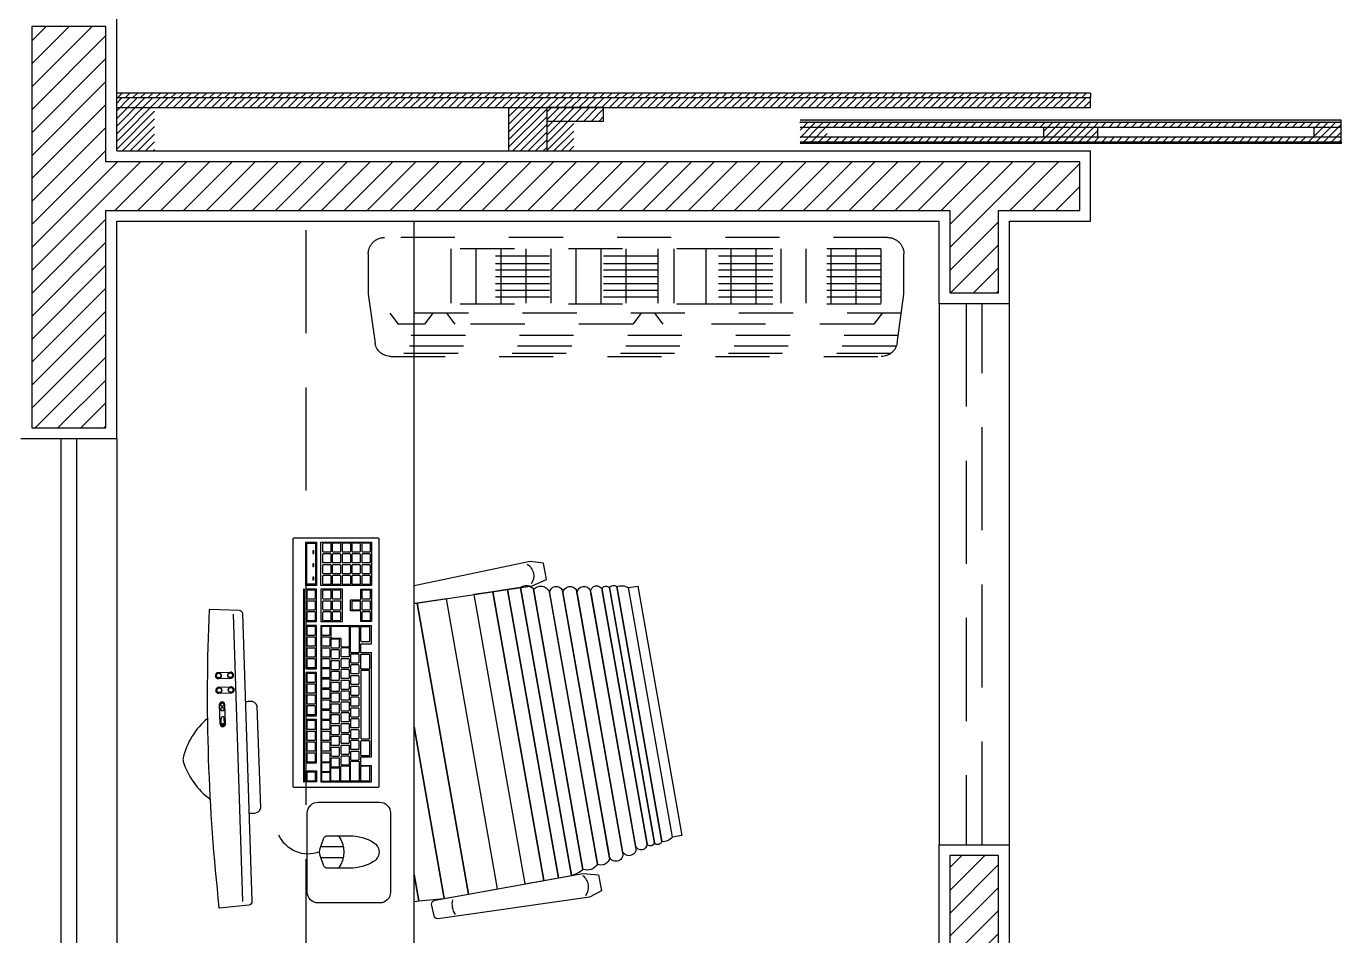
# Model space of a CAD drawing. Header units: millimetres. Extents: x 1999 to 2304, y 1614 to 1800.
# Drawn here: x 2210.985 to 2213.424, y 1635.591 to 1637.271 of the extents above; entities that cross this region are included whole.
import ezdxf

# ---------------------------------------------------------------- set-up
doc = ezdxf.new("R2010")
doc.units = ezdxf.units.MM
doc.header["$LTSCALE"] = 0.03
doc.linetypes.add('HIDDEN', pattern=[9.525, 6.35, -3.175])
for name, color, linetype in [('Ar condicionado', 3, 'Continuous'), ('Esquadrias', 3, 'Continuous'), ('Layout', 6, 'Continuous'), ('PL1', 1, 'Continuous'), ('PL250', 250, 'Continuous'), ('PL251', 251, 'Continuous'), ('PL4', 4, 'Continuous'), ('PL5', 5, 'Continuous'), ('PL6', 6, 'Continuous'), ('Projeção', 250, 'HIDDEN')]:
    doc.layers.add(name, color=color, linetype=linetype)
pattern_1 = [(45, (174.669163, -0.952507), (-0.02121320344, 0.02121320344), [])]
pattern_2 = [(45, (-319.102786, -130.347078), (-0.007071067812, 0.007071067812), [])]
pattern_3 = [(45, (-345.372686, -130.347078), (-0.007071067812, 0.007071067812), [])]

# ---------------------------------------------------------------- blocks, each defined once
blk = doc.blocks.new('ar projeção.01')
at = {"layer": 'Projeção', "ltscale": 0.5}
for p, q in [((-0.4525, -0.0212), (-0.4525, -0.123)), ((-0.4525, -0.0212), (-0.175, -0.0212)), ((-0.4062, -0.0212), (-0.4062, -0.123)), ((-0.36, -0.0212), (-0.36, -0.123)), ((-0.3137, -0.0212), (-0.3137, -0.123)), ((-0.2675, -0.0212), (-0.2675, -0.123)), ((-0.2212, -0.0212), (-0.2212, -0.123)), ((-0.175, -0.0212), (0.3425, -0.0212)), ((-0.175, -0.0212), (-0.175, -0.123)), ((-0.1287, -0.0212), (-0.1287, -0.123)), ((-0.07, -0.0212), (-0.07, -0.123)), ((-0.04, -0.0212), (-0.04, -0.123)), ((0.0188, -0.0212), (0.0188, -0.123)), ((0.065, -0.0212), (0.065, -0.123)), ((0.1113, -0.0212), (0.1113, -0.123)), ((0.1575, -0.0212), (0.1575, -0.123)), ((0.2038, -0.0212), (0.2038, -0.123)), ((0.25, -0.0212), (0.25, -0.123)), ((0.2963, -0.0212), (0.2963, -0.123)), ((0.3425, -0.0212), (0.3425, -0.123)), ((-0.4525, -0.0344), (-0.07, -0.0344)), ((-0.4525, -0.0484), (-0.07, -0.0484)), ((-0.04, -0.0344), (0.3425, -0.0344)), ((-0.04, -0.0484), (0.3425, -0.0484)), ((-0.4525, -0.0605), (-0.07, -0.0605)), ((-0.4525, -0.073), (-0.07, -0.073)), ((-0.04, -0.0605), (0.3425, -0.0605)), ((-0.04, -0.073), (0.3425, -0.073)), ((-0.4525, -0.0855), (-0.07, -0.0855)), ((-0.04, -0.0855), (0.3425, -0.0855)), ((-0.4525, -0.098), (-0.07, -0.098)), ((-0.4525, -0.1105), (-0.07, -0.1105)), ((-0.04, -0.098), (0.3425, -0.098)), ((-0.04, -0.1105), (0.3425, -0.1105)), ((-0.4902, -0.14), (0.4902, -0.14)), ((-0.455, -0.14), (-0.4395, -0.1602)), ((-0.4525, -0.123), (-0.175, -0.123)), ((-0.175, -0.123), (0.3425, -0.123)), ((-0.0341, -0.14), (-0.0495, -0.1602)), ((-0.0096, -0.14), (0.0059, -0.1602)), ((0.3504, -0.14), (0.335, -0.1602)), ((0.3756, -0.14), (0.391, -0.1602)), ((0.455, -0.14), (0.4395, -0.1602)), ((-0.4395, -0.1602), (-0.0495, -0.1602)), ((0.0059, -0.1602), (0.335, -0.1602)), ((0.391, -0.1602), (0.4395, -0.1602)), ((-0.4845, -0.1812), (0.4845, -0.1812)), ((-0.481, -0.2009), (0.481, -0.2009)), ((-0.4709, -0.2141), (0.4709, -0.2141))]:
    blk.add_line(p, q, dxfattribs=at)
blk.add_lwpolyline([(-0.4531, -0.22, -0.36397), (-0.4826, -0.1952), (-0.495, -0.105), (-0.495, -0.03, -0.414214), (-0.465, 0), (0.465, 0, -0.414214), (0.495, -0.03), (0.495, -0.105), (0.4826, -0.1952, -0.36397), (0.4531, -0.22)], format="xyb", close=True, dxfattribs=at)
blk = doc.blocks.new('TV DE PLASMA 29PL')
at = {"layer": 'PL250'}
for p, q in [((0.1413, 0.2032), (-0.1307, 0.2032)), ((0.3901, 0.1474), (-0.3795, 0.1474)), ((-0.2245, 0.1025), (-0.2245, 0.1335)), ((-0.2085, 0.1025), (-0.2085, 0.1335)), ((-0.1852, 0.1025), (-0.1852, 0.1335)), ((-0.1692, 0.1025), (-0.1692, 0.1335)), ((-0.0866, 0.1163), (-0.1388, 0.1163)), ((-0.0866, 0.1135), (-0.1016, 0.1135)), ((-0.0866, 0.1135), (-0.0866, 0.1051)), ((-0.0866, 0.1023), (-0.1388, 0.1023)), ((-0.0866, 0.1051), (-0.1016, 0.1051))]:
    blk.add_line(p, q, dxfattribs=at)
for centre, radius in [((-0.2165, 0.1335), 0.00673), ((-0.2165, 0.1025), 0.00673), ((-0.2165, 0.1335), 0.00623), ((-0.2165, 0.1025), 0.00623), ((-0.1772, 0.1335), 0.00673), ((-0.1772, 0.1025), 0.00673), ((-0.1772, 0.1335), 0.00623), ((-0.1772, 0.1025), 0.00623), ((-0.1388, 0.1093), 0.00498), ((-0.1388, 0.1093), 0.00448), ((-0.1265, 0.1093), 0.00498), ((-0.1265, 0.1093), 0.00448), ((-0.0866, 0.1093), 0.00162)]:
    blk.add_circle(centre, radius, dxfattribs=at)
for centre, radius, start, end in [((-0.1248, 0.1841), 0.02, 107.0959, 181.9473), ((0.0523, 0.1901), 0.1971, 181.9473, 185.1513), ((0.1354, 0.1841), 0.02, 358.0527, 72.9041), ((-0.0417, 0.1901), 0.1971, 354.8487, 358.0527), ((-0.2165, 0.1345), 0.00807, 352.6021, 187.3979), ((-0.1772, 0.1345), 0.00807, 352.6021, 187.3979), ((-0.1391, 0.1093), 0.00701, 87.5804, 272.4196), ((-0.1018, 0.1093), 0.00424, 87.5804, 272.4196), ((-0.0863, 0.1093), 0.00701, 267.5804, 92.4196), ((-0.0864, 0.1093), 0.00424, 267.5804, 92.4196), ((-0.2165, 0.1014), 0.00807, 172.6021, 7.3979), ((-0.1772, 0.1014), 0.00807, 172.6021, 7.3979), ((0.0523, 0.1901), 0.1971, 218.1188, 254.6284), ((-0.0417, 0.1901), 0.1971, 285.3716, 321.8812), ((0.0053, 0.0193), 0.02, 254.6284, 285.3716)]:
    blk.add_arc(centre, radius, start, end, dxfattribs=at)
at = {"layer": 'PL5'}
blk.add_lwpolyline([(0.4, 0.163, 0.395059), (0.3901, 0.1724), (-0.3795, 0.1724, 0.395059), (-0.3894, 0.163), (-0.3946, 0.0843, 0.255546), (-0.3938, 0.0825, 0.038223), (0.4044, 0.0825, 0.255546), (0.4052, 0.0843)], format="xyb", close=True, dxfattribs=at)
blk = doc.blocks.new('Teclado')
at = {"layer": 'PL250'}
blk.add_lwpolyline([(-0.23, 0.158), (-0.23, 0.002, 0.414214), (-0.228, 0), (0.228, 0, 0.414214), (0.23, 0.002), (0.23, 0.158, 0.414214), (0.228, 0.16), (-0.228, 0.16, 0.414214)], format="xyb", close=True, dxfattribs=at)
at = {"layer": 'PL251'}
for p, q in [((-0.22, 0.108), (-0.22, 0.0141)), ((0.069, 0.108), (-0.22, 0.108)), ((0.069, 0.108), (0.069, 0.0141)), ((0.098, 0.0494), (0.098, 0.0363)), ((0.116, 0.0532), (0.116, 0.034)), ((-0.19, 0.0341), (-0.19, 0.0141)), ((-0.19, 0.0341), (-0.174, 0.0341)), ((-0.174, 0.0341), (-0.174, 0.0141)), ((0.019, 0.0341), (0.019, 0.0141)), ((0.019, 0.0341), (0.035, 0.0341)), ((0.035, 0.0341), (0.035, 0.0141)), ((-0.22, 0.0141), (-0.19, 0.0141)), ((-0.174, 0.0141), (0.019, 0.0141)), ((0.035, 0.0141), (0.069, 0.0141))]:
    blk.add_line(p, q, dxfattribs=at)
for points in [[(-0.22, 0.138), (0.136, 0.138), (0.136, 0.14), (-0.22, 0.14)], [(-0.22, 0.136), (-0.2, 0.136), (-0.2, 0.116), (-0.22, 0.116)], [(-0.105, 0.136), (-0.185, 0.136), (-0.185, 0.116), (-0.105, 0.116)], [(-0.018, 0.136), (-0.098, 0.136), (-0.098, 0.116), (-0.018, 0.116)], [(0.069, 0.136), (-0.011, 0.136), (-0.011, 0.116), (0.069, 0.116)], [(0.136, 0.136), (0.076, 0.136), (0.076, 0.116), (0.136, 0.116)], [(0.143, 0.136), (0.223, 0.136), (0.223, 0.116), (0.143, 0.116)], [(0.145, 0.134), (0.221, 0.134), (0.221, 0.118), (0.145, 0.118)], [(0.1529, 0.1227), (0.1529, 0.1207), (0.1579, 0.1207), (0.1579, 0.1227)], [(0.1779, 0.1227), (0.1779, 0.1207), (0.1829, 0.1207), (0.1829, 0.1227)], [(0.2018, 0.1227), (0.2018, 0.1207), (0.2068, 0.1207), (0.2068, 0.1227)], [(0.136, 0.108), (0.076, 0.108), (0.076, 0.068), (0.136, 0.068)], [(0.223, 0.0141), (0.143, 0.0141), (0.143, 0.108), (0.223, 0.108)]]:
    blk.add_lwpolyline(points, close=True, dxfattribs=at)
for points in [[(-0.202, 0.1325, 0.414214), (-0.2035, 0.134), (-0.2165, 0.134, 0.414214), (-0.218, 0.1325), (-0.218, 0.1195, 0.414214), (-0.2165, 0.118), (-0.2035, 0.118, 0.414214), (-0.202, 0.1195)], [(-0.167, 0.1325, 0.414214), (-0.1685, 0.134), (-0.1815, 0.134, 0.414214), (-0.183, 0.1325), (-0.183, 0.1195, 0.414214), (-0.1815, 0.118), (-0.1685, 0.118, 0.414214), (-0.167, 0.1195)], [(-0.147, 0.1325, 0.414214), (-0.1485, 0.134), (-0.1615, 0.134, 0.414214), (-0.163, 0.1325), (-0.163, 0.1195, 0.414214), (-0.1615, 0.118), (-0.1485, 0.118, 0.414214), (-0.147, 0.1195)], [(-0.127, 0.1325, 0.414214), (-0.1285, 0.134), (-0.1415, 0.134, 0.414214), (-0.143, 0.1325), (-0.143, 0.1195, 0.414214), (-0.1415, 0.118), (-0.1285, 0.118, 0.414214), (-0.127, 0.1195)], [(-0.107, 0.1325, 0.414214), (-0.1085, 0.134), (-0.1215, 0.134, 0.414214), (-0.123, 0.1325), (-0.123, 0.1195, 0.414214), (-0.1215, 0.118), (-0.1085, 0.118, 0.414214), (-0.107, 0.1195)], [(-0.0799, 0.1325, 0.414214), (-0.0814, 0.134), (-0.0944, 0.134, 0.414214), (-0.0959, 0.1325), (-0.0959, 0.1195, 0.414214), (-0.0944, 0.118), (-0.0814, 0.118, 0.414214), (-0.0799, 0.1195)], [(-0.0599, 0.1325, 0.414214), (-0.0614, 0.134), (-0.0744, 0.134, 0.414214), (-0.0759, 0.1325), (-0.0759, 0.1195, 0.414214), (-0.0744, 0.118), (-0.0614, 0.118, 0.414214), (-0.0599, 0.1195)], [(-0.0399, 0.1325, 0.414214), (-0.0414, 0.134), (-0.0544, 0.134, 0.414214), (-0.0559, 0.1325), (-0.0559, 0.1195, 0.414214), (-0.0544, 0.118), (-0.0414, 0.118, 0.414214), (-0.0399, 0.1195)], [(-0.0199, 0.1325, 0.414214), (-0.0214, 0.134), (-0.0344, 0.134, 0.414214), (-0.0359, 0.1325), (-0.0359, 0.1195, 0.414214), (-0.0344, 0.118), (-0.0214, 0.118, 0.414214), (-0.0199, 0.1195)], [(0.007, 0.1325, 0.414214), (0.0055, 0.134), (-0.0075, 0.134, 0.414214), (-0.009, 0.1325), (-0.009, 0.1195, 0.414214), (-0.0075, 0.118), (0.0055, 0.118, 0.414214), (0.007, 0.1195)], [(0.027, 0.1325, 0.414214), (0.0255, 0.134), (0.0125, 0.134, 0.414214), (0.011, 0.1325), (0.011, 0.1195, 0.414214), (0.0125, 0.118), (0.0255, 0.118, 0.414214), (0.027, 0.1195)], [(0.047, 0.1325, 0.414214), (0.0455, 0.134), (0.0325, 0.134, 0.414214), (0.031, 0.1325), (0.031, 0.1195, 0.414214), (0.0325, 0.118), (0.0455, 0.118, 0.414214), (0.047, 0.1195)], [(0.067, 0.1325, 0.414214), (0.0655, 0.134), (0.0525, 0.134, 0.414214), (0.051, 0.1325), (0.051, 0.1195, 0.414214), (0.0525, 0.118), (0.0655, 0.118, 0.414214), (0.067, 0.1195)], [(0.094, 0.1325, 0.414214), (0.0925, 0.134), (0.0795, 0.134, 0.414214), (0.078, 0.1325), (0.078, 0.1195, 0.414214), (0.0795, 0.118), (0.0925, 0.118, 0.414214), (0.094, 0.1195)], [(0.114, 0.1325, 0.414214), (0.1125, 0.134), (0.0995, 0.134, 0.414214), (0.098, 0.1325), (0.098, 0.1195, 0.414214), (0.0995, 0.118), (0.1125, 0.118, 0.414214), (0.114, 0.1195)], [(0.134, 0.1325, 0.414214), (0.1325, 0.134), (0.1195, 0.134, 0.414214), (0.118, 0.1325), (0.118, 0.1195, 0.414214), (0.1195, 0.118), (0.1325, 0.118, 0.414214), (0.134, 0.1195)], [(-0.2029, 0.1055, 0.414214), (-0.2044, 0.107), (-0.2174, 0.107, 0.414214), (-0.2189, 0.1055), (-0.2189, 0.0925, 0.414214), (-0.2174, 0.091), (-0.2044, 0.091, 0.414214), (-0.2029, 0.0925)], [(-0.1848, 0.1055, 0.414214), (-0.1863, 0.107), (-0.1993, 0.107, 0.414214), (-0.2008, 0.1055), (-0.2008, 0.0925, 0.414214), (-0.1993, 0.091), (-0.1863, 0.091, 0.414214), (-0.1848, 0.0925)], [(-0.167, 0.1055, 0.414214), (-0.1685, 0.107), (-0.1815, 0.107, 0.414214), (-0.183, 0.1055), (-0.183, 0.0925, 0.414214), (-0.1815, 0.091), (-0.1685, 0.091, 0.414214), (-0.167, 0.0925)], [(-0.147, 0.1055, 0.414214), (-0.1485, 0.107), (-0.1615, 0.107, 0.414214), (-0.163, 0.1055), (-0.163, 0.0925, 0.414214), (-0.1615, 0.091), (-0.1485, 0.091, 0.414214), (-0.147, 0.0925)], [(-0.127, 0.1055, 0.414214), (-0.1285, 0.107), (-0.1415, 0.107, 0.414214), (-0.143, 0.1055), (-0.143, 0.0925, 0.414214), (-0.1415, 0.091), (-0.1285, 0.091, 0.414214), (-0.127, 0.0925)], [(-0.107, 0.1055, 0.414214), (-0.1085, 0.107), (-0.1215, 0.107, 0.414214), (-0.123, 0.1055), (-0.123, 0.0925, 0.414214), (-0.1215, 0.091), (-0.1085, 0.091, 0.414214), (-0.107, 0.0925)], [(-0.0881, 0.1055, 0.414214), (-0.0896, 0.107), (-0.1026, 0.107, 0.414214), (-0.1041, 0.1055), (-0.1041, 0.0925, 0.414214), (-0.1026, 0.091), (-0.0896, 0.091, 0.414214), (-0.0881, 0.0925)], [(-0.0692, 0.1055, 0.414214), (-0.0707, 0.107), (-0.0837, 0.107, 0.414214), (-0.0852, 0.1055), (-0.0852, 0.0925, 0.414214), (-0.0837, 0.091), (-0.0707, 0.091, 0.414214), (-0.0692, 0.0925)], [(-0.0496, 0.1055, 0.414214), (-0.0511, 0.107), (-0.0641, 0.107, 0.414214), (-0.0656, 0.1055), (-0.0656, 0.0925, 0.414214), (-0.0641, 0.091), (-0.0511, 0.091, 0.414214), (-0.0496, 0.0925)], [(-0.0303, 0.1055, 0.414214), (-0.0318, 0.107), (-0.0448, 0.107, 0.414214), (-0.0463, 0.1055), (-0.0463, 0.0925, 0.414214), (-0.0448, 0.091), (-0.0318, 0.091, 0.414214), (-0.0303, 0.0925)], [(-0.0114, 0.1055, 0.414214), (-0.0129, 0.107), (-0.0259, 0.107, 0.414214), (-0.0274, 0.1055), (-0.0274, 0.0925, 0.414214), (-0.0259, 0.091), (-0.0129, 0.091, 0.414214), (-0.0114, 0.0925)], [(0.007, 0.1055, 0.414214), (0.0055, 0.107), (-0.0075, 0.107, 0.414214), (-0.009, 0.1055), (-0.009, 0.0925, 0.414214), (-0.0075, 0.091), (0.0055, 0.091, 0.414214), (0.007, 0.0925)], [(0.027, 0.1055, 0.414214), (0.0255, 0.107), (0.0125, 0.107, 0.414214), (0.011, 0.1055), (0.011, 0.0925, 0.414214), (0.0125, 0.091), (0.0255, 0.091, 0.414214), (0.027, 0.0925)], [(0.047, 0.1055, 0.414214), (0.0455, 0.107), (0.0325, 0.107, 0.414214), (0.031, 0.1055), (0.031, 0.0925, 0.414214), (0.0325, 0.091), (0.0455, 0.091, 0.414214), (0.047, 0.0925)], [(0.067, 0.1055, 0.414214), (0.0655, 0.107), (0.0525, 0.107, 0.414214), (0.051, 0.1055), (0.051, 0.0925, 0.414214), (0.0525, 0.091), (0.0655, 0.091, 0.414214), (0.067, 0.0925)], [(0.094, 0.1032, 0.414214), (0.0925, 0.1047), (0.0795, 0.1047, 0.414214), (0.078, 0.1032), (0.078, 0.0902, 0.414214), (0.0795, 0.0887), (0.0925, 0.0887, 0.414214), (0.094, 0.0902)], [(0.114, 0.1032, 0.414214), (0.1125, 0.1047), (0.0995, 0.1047, 0.414214), (0.098, 0.1032), (0.098, 0.0902, 0.414214), (0.0995, 0.0887), (0.1125, 0.0887, 0.414214), (0.114, 0.0902)], [(0.134, 0.1032, 0.414214), (0.1325, 0.1047), (0.1195, 0.1047, 0.414214), (0.118, 0.1032), (0.118, 0.0902, 0.414214), (0.1195, 0.0887), (0.1325, 0.0887, 0.414214), (0.134, 0.0902)], [(0.161, 0.1033, 0.414214), (0.1595, 0.1048), (0.1465, 0.1048, 0.414214), (0.145, 0.1033), (0.145, 0.0903, 0.414214), (0.1465, 0.0888), (0.1595, 0.0888, 0.414214), (0.161, 0.0903)], [(0.181, 0.1033, 0.414214), (0.1795, 0.1048), (0.1665, 0.1048, 0.414214), (0.165, 0.1033), (0.165, 0.0903, 0.414214), (0.1665, 0.0888), (0.1795, 0.0888, 0.414214), (0.181, 0.0903)], [(0.201, 0.1033, 0.414214), (0.1995, 0.1048), (0.1865, 0.1048, 0.414214), (0.185, 0.1033), (0.185, 0.0903, 0.414214), (0.1865, 0.0888), (0.1995, 0.0888, 0.414214), (0.201, 0.0903)], [(0.221, 0.1033, 0.414214), (0.2195, 0.1048), (0.2065, 0.1048, 0.414214), (0.205, 0.1033), (0.205, 0.0903, 0.414214), (0.2065, 0.0888), (0.2195, 0.0888, 0.414214), (0.221, 0.0903)], [(-0.2175, 0.0894), (-0.1955, 0.0894, -0.414214), (-0.194, 0.0879), (-0.194, 0.0748, -0.414214), (-0.1955, 0.0733), (-0.2175, 0.0733, -0.414214), (-0.219, 0.0748), (-0.219, 0.0879, -0.414214)], [(-0.1764, 0.0878, 0.414214), (-0.1779, 0.0893), (-0.1909, 0.0893, 0.414214), (-0.1924, 0.0878), (-0.1924, 0.0748, 0.414214), (-0.1909, 0.0733), (-0.1779, 0.0733, 0.414214), (-0.1764, 0.0748)], [(-0.1564, 0.0878, 0.414214), (-0.1579, 0.0893), (-0.1709, 0.0893, 0.414214), (-0.1724, 0.0878), (-0.1724, 0.0748, 0.414214), (-0.1709, 0.0733), (-0.1579, 0.0733, 0.414214), (-0.1564, 0.0748)], [(-0.1364, 0.0878, 0.414214), (-0.1379, 0.0893), (-0.1509, 0.0893, 0.414214), (-0.1524, 0.0878), (-0.1524, 0.0748, 0.414214), (-0.1509, 0.0733), (-0.1379, 0.0733, 0.414214), (-0.1364, 0.0748)], [(-0.1164, 0.0878, 0.414214), (-0.1179, 0.0893), (-0.1309, 0.0893, 0.414214), (-0.1324, 0.0878), (-0.1324, 0.0748, 0.414214), (-0.1309, 0.0733), (-0.1179, 0.0733, 0.414214), (-0.1164, 0.0748)], [(-0.0964, 0.0878, 0.414214), (-0.0979, 0.0893), (-0.1109, 0.0893, 0.414214), (-0.1124, 0.0878), (-0.1124, 0.0748, 0.414214), (-0.1109, 0.0733), (-0.0979, 0.0733, 0.414214), (-0.0964, 0.0748)], [(-0.0764, 0.0878, 0.414214), (-0.0779, 0.0893), (-0.0909, 0.0893, 0.414214), (-0.0924, 0.0878), (-0.0924, 0.0748, 0.414214), (-0.0909, 0.0733), (-0.0779, 0.0733, 0.414214), (-0.0764, 0.0748)], [(-0.0564, 0.0878, 0.414214), (-0.0579, 0.0893), (-0.0709, 0.0893, 0.414214), (-0.0724, 0.0878), (-0.0724, 0.0748, 0.414214), (-0.0709, 0.0733), (-0.0579, 0.0733, 0.414214), (-0.0564, 0.0748)], [(-0.0364, 0.0878, 0.414214), (-0.0379, 0.0893), (-0.0509, 0.0893, 0.414214), (-0.0524, 0.0878), (-0.0524, 0.0748, 0.414214), (-0.0509, 0.0733), (-0.0379, 0.0733, 0.414214), (-0.0364, 0.0748)], [(-0.0164, 0.0878, 0.414214), (-0.0179, 0.0893), (-0.0309, 0.0893, 0.414214), (-0.0324, 0.0878), (-0.0324, 0.0748, 0.414214), (-0.0309, 0.0733), (-0.0179, 0.0733, 0.414214), (-0.0164, 0.0748)], [(0.0036, 0.0878, 0.414214), (0.0021, 0.0893), (-0.0109, 0.0893, 0.414214), (-0.0124, 0.0878), (-0.0124, 0.0748, 0.414214), (-0.0109, 0.0733), (0.0021, 0.0733, 0.414214), (0.0036, 0.0748)], [(0.0236, 0.0878, 0.414214), (0.0221, 0.0893), (0.0091, 0.0893, 0.414214), (0.0076, 0.0878), (0.0076, 0.0748, 0.414214), (0.0091, 0.0733), (0.0221, 0.0733, 0.414214), (0.0236, 0.0748)], [(0.0436, 0.0878, 0.414214), (0.0421, 0.0893), (0.0291, 0.0893, 0.414214), (0.0276, 0.0878), (0.0276, 0.0748, 0.414214), (0.0291, 0.0733), (0.0421, 0.0733, 0.414214), (0.0436, 0.0748)], [(0.0306, 0.0552), (0.0655, 0.0552, 0.414214), (0.067, 0.0567), (0.067, 0.0878, 0.414214), (0.0655, 0.0893), (0.047, 0.0893, 0.414214), (0.0455, 0.0878), (0.0455, 0.0723, -0.414214), (0.044, 0.0708), (0.0306, 0.0708, 0.414214), (0.0291, 0.0693), (0.0291, 0.0567, 0.414214)], [(0.094, 0.0855, 0.414214), (0.0925, 0.087), (0.0795, 0.087, 0.414214), (0.078, 0.0855), (0.078, 0.0725, 0.414214), (0.0795, 0.071), (0.0925, 0.071, 0.414214), (0.094, 0.0725)], [(0.114, 0.0855, 0.414214), (0.1125, 0.087), (0.0995, 0.087, 0.414214), (0.098, 0.0855), (0.098, 0.0725, 0.414214), (0.0995, 0.071), (0.1125, 0.071, 0.414214), (0.114, 0.0725)], [(0.134, 0.0855, 0.414214), (0.1325, 0.087), (0.1195, 0.087, 0.414214), (0.118, 0.0855), (0.118, 0.0725, 0.414214), (0.1195, 0.071), (0.1325, 0.071, 0.414214), (0.134, 0.0725)], [(0.161, 0.0856, 0.414214), (0.1595, 0.0871), (0.1465, 0.0871, 0.414214), (0.145, 0.0856), (0.145, 0.0726, 0.414214), (0.1465, 0.0711), (0.1595, 0.0711, 0.414214), (0.161, 0.0726)], [(0.181, 0.0856, 0.414214), (0.1795, 0.0871), (0.1665, 0.0871, 0.414214), (0.165, 0.0856), (0.165, 0.0726, 0.414214), (0.1665, 0.0711), (0.1795, 0.0711, 0.414214), (0.181, 0.0726)], [(0.201, 0.0856, 0.414214), (0.1995, 0.0871), (0.1865, 0.0871, 0.414214), (0.185, 0.0856), (0.185, 0.0726, 0.414214), (0.1865, 0.0711), (0.1995, 0.0711, 0.414214), (0.201, 0.0726)], [(0.221, 0.0856, 0.414214), (0.2195, 0.0871), (0.2065, 0.0871, 0.414214), (0.205, 0.0856), (0.205, 0.0726, 0.414214), (0.2065, 0.0711), (0.2195, 0.0711, 0.414214), (0.221, 0.0726)], [(-0.219, 0.0567), (-0.219, 0.0698, -0.414214), (-0.2175, 0.0713), (-0.1922, 0.0713, -0.414214), (-0.1907, 0.0698), (-0.1907, 0.0567, -0.414214), (-0.1922, 0.0552), (-0.2175, 0.0552, -0.414214)], [(-0.219, 0.0386), (-0.219, 0.0517, -0.414214), (-0.2175, 0.0532), (-0.1834, 0.0532, -0.414214), (-0.1819, 0.0517), (-0.1819, 0.0386, -0.414214), (-0.1834, 0.0371), (-0.2175, 0.0371, -0.414214)], [(-0.1727, 0.0697, 0.414214), (-0.1742, 0.0712), (-0.1872, 0.0712, 0.414214), (-0.1887, 0.0697), (-0.1887, 0.0567, 0.414214), (-0.1872, 0.0552), (-0.1742, 0.0552, 0.414214), (-0.1727, 0.0567)], [(-0.1639, 0.0517, 0.414214), (-0.1654, 0.0532), (-0.1784, 0.0532, 0.414214), (-0.1799, 0.0517), (-0.1799, 0.0387, 0.414214), (-0.1784, 0.0372), (-0.1654, 0.0372, 0.414214), (-0.1639, 0.0387)], [(-0.1527, 0.0697, 0.414214), (-0.1542, 0.0712), (-0.1672, 0.0712, 0.414214), (-0.1687, 0.0697), (-0.1687, 0.0567, 0.414214), (-0.1672, 0.0552), (-0.1542, 0.0552, 0.414214), (-0.1527, 0.0567)], [(-0.1439, 0.0517, 0.414214), (-0.1454, 0.0532), (-0.1584, 0.0532, 0.414214), (-0.1599, 0.0517), (-0.1599, 0.0387, 0.414214), (-0.1584, 0.0372), (-0.1454, 0.0372, 0.414214), (-0.1439, 0.0387)], [(-0.1327, 0.0697, 0.414214), (-0.1342, 0.0712), (-0.1472, 0.0712, 0.414214), (-0.1487, 0.0697), (-0.1487, 0.0567, 0.414214), (-0.1472, 0.0552), (-0.1342, 0.0552, 0.414214), (-0.1327, 0.0567)], [(-0.1239, 0.0517, 0.414214), (-0.1254, 0.0532), (-0.1384, 0.0532, 0.414214), (-0.1399, 0.0517), (-0.1399, 0.0387, 0.414214), (-0.1384, 0.0372), (-0.1254, 0.0372, 0.414214), (-0.1239, 0.0387)], [(-0.1127, 0.0697, 0.414214), (-0.1142, 0.0712), (-0.1272, 0.0712, 0.414214), (-0.1287, 0.0697), (-0.1287, 0.0567, 0.414214), (-0.1272, 0.0552), (-0.1142, 0.0552, 0.414214), (-0.1127, 0.0567)], [(-0.1039, 0.0517, 0.414214), (-0.1054, 0.0532), (-0.1184, 0.0532, 0.414214), (-0.1199, 0.0517), (-0.1199, 0.0387, 0.414214), (-0.1184, 0.0372), (-0.1054, 0.0372, 0.414214), (-0.1039, 0.0387)], [(-0.0927, 0.0697, 0.414214), (-0.0942, 0.0712), (-0.1072, 0.0712, 0.414214), (-0.1087, 0.0697), (-0.1087, 0.0567, 0.414214), (-0.1072, 0.0552), (-0.0942, 0.0552, 0.414214), (-0.0927, 0.0567)], [(-0.0839, 0.0517, 0.414214), (-0.0854, 0.0532), (-0.0984, 0.0532, 0.414214), (-0.0999, 0.0517), (-0.0999, 0.0387, 0.414214), (-0.0984, 0.0372), (-0.0854, 0.0372, 0.414214), (-0.0839, 0.0387)], [(-0.0727, 0.0697, 0.414214), (-0.0742, 0.0712), (-0.0872, 0.0712, 0.414214), (-0.0887, 0.0697), (-0.0887, 0.0567, 0.414214), (-0.0872, 0.0552), (-0.0742, 0.0552, 0.414214), (-0.0727, 0.0567)], [(-0.0639, 0.0517, 0.414214), (-0.0654, 0.0532), (-0.0784, 0.0532, 0.414214), (-0.0799, 0.0517), (-0.0799, 0.0387, 0.414214), (-0.0784, 0.0372), (-0.0654, 0.0372, 0.414214), (-0.0639, 0.0387)], [(-0.0527, 0.0697, 0.414214), (-0.0542, 0.0712), (-0.0672, 0.0712, 0.414214), (-0.0687, 0.0697), (-0.0687, 0.0567, 0.414214), (-0.0672, 0.0552), (-0.0542, 0.0552, 0.414214), (-0.0527, 0.0567)], [(-0.0439, 0.0517, 0.414214), (-0.0454, 0.0532), (-0.0584, 0.0532, 0.414214), (-0.0599, 0.0517), (-0.0599, 0.0387, 0.414214), (-0.0584, 0.0372), (-0.0454, 0.0372, 0.414214), (-0.0439, 0.0387)], [(-0.0327, 0.0697, 0.414214), (-0.0342, 0.0712), (-0.0472, 0.0712, 0.414214), (-0.0487, 0.0697), (-0.0487, 0.0567, 0.414214), (-0.0472, 0.0552), (-0.0342, 0.0552, 0.414214), (-0.0327, 0.0567)], [(-0.0239, 0.0517, 0.414214), (-0.0254, 0.0532), (-0.0384, 0.0532, 0.414214), (-0.0399, 0.0517), (-0.0399, 0.0387, 0.414214), (-0.0384, 0.0372), (-0.0254, 0.0372, 0.414214), (-0.0239, 0.0387)], [(-0.0127, 0.0697, 0.414214), (-0.0142, 0.0712), (-0.0272, 0.0712, 0.414214), (-0.0287, 0.0697), (-0.0287, 0.0567, 0.414214), (-0.0272, 0.0552), (-0.0142, 0.0552, 0.414214), (-0.0127, 0.0567)], [(-0.0039, 0.0517, 0.414214), (-0.0054, 0.0532), (-0.0184, 0.0532, 0.414214), (-0.0199, 0.0517), (-0.0199, 0.0387, 0.414214), (-0.0184, 0.0372), (-0.0054, 0.0372, 0.414214), (-0.0039, 0.0387)], [(0.0073, 0.0697, 0.414214), (0.0058, 0.0712), (-0.0072, 0.0712, 0.414214), (-0.0087, 0.0697), (-0.0087, 0.0567, 0.414214), (-0.0072, 0.0552), (0.0058, 0.0552, 0.414214), (0.0073, 0.0567)], [(0.0161, 0.0517, 0.414214), (0.0146, 0.0532), (0.0016, 0.0532, 0.414214), (0.0001, 0.0517), (0.0001, 0.0387, 0.414214), (0.0016, 0.0372), (0.0146, 0.0372, 0.414214), (0.0161, 0.0387)], [(0.0273, 0.0697, 0.414214), (0.0258, 0.0712), (0.0128, 0.0712, 0.414214), (0.0113, 0.0697), (0.0113, 0.0567, 0.414214), (0.0128, 0.0552), (0.0258, 0.0552, 0.414214), (0.0273, 0.0567)], [(0.0185, 0.0517, -0.414214), (0.02, 0.0532), (0.0655, 0.0532, -0.414214), (0.067, 0.0517), (0.067, 0.0386, -0.414214), (0.0655, 0.0371), (0.02, 0.0371, -0.414214), (0.0185, 0.0386)], [(0.114, 0.0493, 0.414214), (0.1125, 0.0508), (0.0995, 0.0508, 0.414214), (0.098, 0.0493), (0.098, 0.0363, 0.414214), (0.0995, 0.0348), (0.1125, 0.0348, 0.414214), (0.114, 0.0363)], [(0.161, 0.0674, 0.414214), (0.1595, 0.0689), (0.1465, 0.0689, 0.414214), (0.145, 0.0674), (0.145, 0.0544, 0.414214), (0.1465, 0.0529), (0.1595, 0.0529, 0.414214), (0.161, 0.0544)], [(0.161, 0.0494, 0.414214), (0.1595, 0.0509), (0.1465, 0.0509, 0.414214), (0.145, 0.0494), (0.145, 0.0364, 0.414214), (0.1465, 0.0349), (0.1595, 0.0349, 0.414214), (0.161, 0.0364)], [(0.181, 0.0674, 0.414214), (0.1795, 0.0689), (0.1665, 0.0689, 0.414214), (0.165, 0.0674), (0.165, 0.0544, 0.414214), (0.1665, 0.0529), (0.1795, 0.0529, 0.414214), (0.181, 0.0544)], [(0.181, 0.0494, 0.414214), (0.1795, 0.0509), (0.1665, 0.0509, 0.414214), (0.165, 0.0494), (0.165, 0.0364, 0.414214), (0.1665, 0.0349), (0.1795, 0.0349, 0.414214), (0.181, 0.0364)], [(0.201, 0.0674, 0.414214), (0.1995, 0.0689), (0.1865, 0.0689, 0.414214), (0.185, 0.0674), (0.185, 0.0544, 0.414214), (0.1865, 0.0529), (0.1995, 0.0529, 0.414214), (0.201, 0.0544)], [(0.201, 0.0494, 0.414214), (0.1995, 0.0509), (0.1865, 0.0509, 0.414214), (0.185, 0.0494), (0.185, 0.0364, 0.414214), (0.1865, 0.0349), (0.1995, 0.0349, 0.414214), (0.201, 0.0364)], [(0.221, 0.0674, 0.414214), (0.2195, 0.0689), (0.2065, 0.0689, 0.414214), (0.205, 0.0674), (0.205, 0.0544, 0.414214), (0.2065, 0.0529), (0.2195, 0.0529, 0.414214), (0.221, 0.0544)], [(0.221, 0.0494, 0.414214), (0.2195, 0.0509), (0.2065, 0.0509, 0.414214), (0.205, 0.0494), (0.205, 0.0364, 0.414214), (0.2065, 0.0349), (0.2195, 0.0349, 0.414214), (0.221, 0.0364)], [(-0.2175, 0.0341), (-0.1922, 0.0341, -0.414214), (-0.1907, 0.0326), (-0.1907, 0.0195, -0.414214), (-0.1922, 0.018), (-0.2175, 0.018, -0.414214), (-0.219, 0.0195), (-0.219, 0.0326, -0.414214)], [(-0.1437, 0.0195, -0.414214), (-0.1452, 0.018), (-0.1705, 0.018, -0.414214), (-0.172, 0.0195), (-0.172, 0.0326, -0.414214), (-0.1705, 0.0341), (-0.1452, 0.0341, -0.414214), (-0.1437, 0.0326)], [(-0.0141, 0.0195), (-0.0141, 0.0326, 0.414214), (-0.0156, 0.0341), (-0.1394, 0.0341, 0.414214), (-0.1409, 0.0326), (-0.1409, 0.0195, 0.414214), (-0.1394, 0.018), (-0.0156, 0.018, 0.414214)], [(-0.0106, 0.0341), (0.0146, 0.0341, -0.414214), (0.0161, 0.0326), (0.0161, 0.0195, -0.414214), (0.0146, 0.018), (-0.0106, 0.018, -0.414214), (-0.0121, 0.0195), (-0.0121, 0.0326, -0.414214)], [(0.0402, 0.0341), (0.0655, 0.0341, -0.414214), (0.067, 0.0326), (0.067, 0.0195, -0.414214), (0.0655, 0.018), (0.0402, 0.018, -0.414214), (0.0387, 0.0195), (0.0387, 0.0326, -0.414214)], [(0.094, 0.0306, 0.414214), (0.0925, 0.0321), (0.0795, 0.0321, 0.414214), (0.078, 0.0306), (0.078, 0.0176, 0.414214), (0.0795, 0.0161), (0.0925, 0.0161, 0.414214), (0.094, 0.0176)], [(0.114, 0.0306, 0.414214), (0.1125, 0.0321), (0.0995, 0.0321, 0.414214), (0.098, 0.0306), (0.098, 0.0176, 0.414214), (0.0995, 0.0161), (0.1125, 0.0161, 0.414214), (0.114, 0.0176)], [(0.134, 0.0306, 0.414214), (0.1325, 0.0321), (0.1195, 0.0321, 0.414214), (0.118, 0.0306), (0.118, 0.0176, 0.414214), (0.1195, 0.0161), (0.1325, 0.0161, 0.414214), (0.134, 0.0176)], [(0.161, 0.0307, 0.414214), (0.1595, 0.0322), (0.1465, 0.0322, 0.414214), (0.145, 0.0307), (0.145, 0.0177, 0.414214), (0.1465, 0.0162), (0.1595, 0.0162, 0.414214), (0.161, 0.0177)], [(0.181, 0.0307, 0.414214), (0.1795, 0.0322), (0.1665, 0.0322, 0.414214), (0.165, 0.0307), (0.165, 0.0177, 0.414214), (0.1665, 0.0162), (0.1795, 0.0162, 0.414214), (0.181, 0.0177)], [(0.201, 0.0307, 0.414214), (0.1995, 0.0322), (0.1865, 0.0322, 0.414214), (0.185, 0.0307), (0.185, 0.0177, 0.414214), (0.1865, 0.0162), (0.1995, 0.0162, 0.414214), (0.201, 0.0177)], [(0.221, 0.0307, 0.414214), (0.2195, 0.0322), (0.2065, 0.0322, 0.414214), (0.205, 0.0307), (0.205, 0.0177, 0.414214), (0.2065, 0.0162), (0.2195, 0.0162, 0.414214), (0.221, 0.0177)]]:
    blk.add_lwpolyline(points, format="xyb", close=True, dxfattribs=at)
blk.add_lwpolyline([(0.116, 0.034), (0.136, 0.034), (0.136, 0.0141), (0.076, 0.0141), (0.076, 0.034), (0.096, 0.034), (0.096, 0.0532), (0.116, 0.0532)], dxfattribs=at)
blk = doc.blocks.new('Mouse')
at = {"layer": 'PL250'}
for p, q in [((-0.0111, 0.1289), (-0.0111, 0.0872)), ((0.0089, 0.1289), (0.0089, 0.0872))]:
    blk.add_line(p, q, dxfattribs=at)
blk.add_lwpolyline([(0.0931, 0.1336, 0.414214), (0.0729, 0.1539), (-0.0729, 0.1539, 0.414214), (-0.0932, 0.1336), (-0.0932, 0.0203, 0.414214), (-0.0729, 0), (0.0729, 0, 0.414214), (0.0931, 0.0203)], format="xyb", close=True, dxfattribs=at)
for centre, radius, start, end in [((-0.057, 0.1522), 0.0597, 339.4175, 65.2103), ((-0.0011, 0.1371), 0.0509, 233.9012, 306.0988)]:
    blk.add_arc(centre, radius, start, end, dxfattribs=at)
at = {"layer": 'PL6'}
blk.add_lwpolyline([(0.0289, 0.1162, 0.320037), (0.0234, 0.1239), (0.0056, 0.1301, 0.167465), (-0.0077, 0.1301), (-0.0256, 0.1239, 0.320037), (-0.0311, 0.1162), (-0.0311, 0.0757, 0.131312), (-0.0186, 0.0312, 0.570686), (0.0165, 0.0312, 0.131312), (0.0289, 0.0757)], format="xyb", close=True, dxfattribs=at)
blk = doc.blocks.new('caeira cortada.02')
at = {"layer": 'Layout'}
for p, q in [((-0.0008, -0.0056), (0, 0)), ((0.5505, 0), (0.5493, -0.0085)), ((-0.0089, -0.0594), (-0.0008, -0.0056)), ((0.5493, -0.0085), (0.545, -0.0555)), ((0.545, -0.0555), (0.5369, -0.1004)), ((-0.0218, -0.1454), (-0.0165, -0.11)), ((0.5369, -0.1004), (0.5273, -0.1539)), ((-0.0259, -0.1725), (-0.0218, -0.1454)), ((-0.0295, -0.1965), (-0.0259, -0.1725)), ((0.5182, -0.2043), (0.5119, -0.2395)), ((0.5119, -0.2395), (0.507, -0.2665)), ((0.507, -0.2665), (0.5027, -0.2903))]:
    blk.add_line(p, q, dxfattribs=at)
at = {"layer": 'Layout', "color": 251}
for p, q in [((0.545, -0.0555), (0.2281, 0)), ((0.2281, 0), (0.545, -0.0555)), ((0.5008, 0), (0.5493, -0.0085)), ((0.5493, -0.0085), (0.5008, 0)), ((0.5369, -0.1004), (-0.0008, -0.0056)), ((-0.0008, -0.0056), (0.5369, -0.1004)), ((0.5273, -0.1539), (-0.0089, -0.0594)), ((-0.0165, -0.11), (0.5182, -0.2043)), ((0.5119, -0.2395), (-0.0218, -0.1454)), ((-0.0218, -0.1454), (0.5119, -0.2395)), ((0.507, -0.2665), (-0.0259, -0.1725)), ((-0.0259, -0.1725), (0.507, -0.2665)), ((0.5027, -0.2903), (-0.0295, -0.1965)), ((-0.0294, -0.1962), (0.5027, -0.2903)), ((0.4912, -0.3118), (-0.0263, -0.2206)), ((-0.0263, -0.2206), (0.4912, -0.3118)), ((0.4814, -0.3385), (-0.0218, -0.2498)), ((-0.0197, -0.2501), (0.4814, -0.3385)), ((0.4697, -0.3609), (-0.0239, -0.2739)), ((-0.02, -0.2746), (0.4658, -0.3603)), ((0.4613, -0.3854), (-0.0245, -0.2997)), ((-0.0186, -0.3008), (0.4554, -0.3844)), ((0.451, -0.4096), (-0.023, -0.326)), ((-0.0205, -0.3265), (0.4484, -0.4091)), ((-0.029, -0.3608), (0.4423, -0.4439)), ((0.4423, -0.4439), (-0.0266, -0.3612)), ((0.4447, -0.4302), (-0.0242, -0.3475)), ((-0.0242, -0.3475), (0.4447, -0.4302)), ((-0.0314, -0.3742), (0.4399, -0.4573)), ((0.4399, -0.4573), (-0.0314, -0.3742)), ((-0.0314, -0.3742), (0.4399, -0.4573)), ((0.4317, -0.477), (-0.0294, -0.3957)), ((0.4317, -0.477), (-0.0294, -0.3957))]:
    blk.add_line(p, q, dxfattribs=at)
at = {"layer": 'Layout', "color": 5}
for p, q in [((-0.0294, -0.3957), (-0.0324, -0.4131)), ((-0.0324, -0.4131), (0.4286, -0.4944)), ((0.4317, -0.477), (-0.0294, -0.3957)), ((0.4286, -0.4944), (0.4317, -0.477))]:
    blk.add_line(p, q, dxfattribs=at)
blk.add_lwpolyline([(0, 0), (-0.0326, -0.2177), (-0.0447, -0.2441), (-0.0747, -0.2388), (-0.0777, -0.2141), (-0.0327, 0)], dxfattribs=at)
blk.add_lwpolyline([(0.5011, -0.3406), (0.5311, -0.3459), (0.5424, -0.3238), (0.5824, -0.0441, 0.205362), (0.5797, -0.0372), (0.5558, -0.0316, 0.331039), (0.5481, -0.0383), (0.4988, -0.3117)], format="xyb", close=True, dxfattribs=at)
for points in [[(0.5745, -0.0761, 0.2105), (0.5475, -0.0712, -0.207409)], [(-0.0727, -0.2088, 0.419252), (-0.0364, -0.2163, -0.402201)], [(0.5395, -0.317, -0.419252), (0.5029, -0.3117, 0.402201)]]:
    blk.add_lwpolyline(points, format="xyb", dxfattribs=at)
for centre, radius, start, end in [((-0.0175, -0.2071), 0.0161, 137.615, 236.8985), ((-0.0143, -0.2337), 0.0178, 132.671, 244.8745), ((-0.0192, -0.2625), 0.0124, 92.6717, 247.3283), ((-0.018, -0.2879), 0.0135, 98.746, 241.254), ((0.4555, -0.279), 0.0485, 317.3867, 346.5341), ((-0.019, -0.3137), 0.0129, 87.7987, 252.2013), ((0.471, -0.3195), 0.0216, 298.7068, 20.8418), ((-0.0223, -0.337), 0.0107, 80, 260), ((0.4681, -0.3458), 0.0152, 275.9816, 28.8046), ((-0.0247, -0.3684), 0.00878, 119.2386, 220.7614), ((-0.0254, -0.3544), 0.00696, 80, 260), ((0.4635, -0.3728), 0.0128, 260, 80), ((-0.0092, -0.383), 0.0238, 158.3204, 212.3765), ((-0.0092, -0.383), 0.0238, 158.3204, 212.3765), ((0.4532, -0.397), 0.0128, 260, 80), ((0.4447, -0.4193), 0.0108, 270.1541, 69.8459), ((0.44, -0.4364), 0.00781, 286.9826, 53.0174), ((0.4192, -0.4602), 0.0209, 306.5409, 8.0396), ((0.4192, -0.4602), 0.0209, 306.5409, 8.0396), ((0.4381, -0.4501), 0.00745, 284.139, 55.861)]:
    blk.add_arc(centre, radius, start, end, dxfattribs=at)

msp = doc.modelspace()

# ---------------------------------------------------------------- hatches: boundary and pattern name
at = {"layer": 'Layout', "ltscale": 0.2}
h = msp.add_hatch(dxfattribs=at)
h.set_pattern_fill('_USER', color=252, scale=0.01, angle=45, pattern_type=0)
h.set_pattern_definition(pattern_2)
h.paths.add_polyline_path([(2212.9523, 1637.1479), (2211.1523, 1637.1479), (2211.1523, 1637.1389), (2212.9523, 1637.1389)])
at = {"layer": 'Layout'}
h = msp.add_hatch(dxfattribs=at)
h.set_pattern_fill('_USER', color=252, scale=0.01, angle=45, pattern_type=0)
h.set_pattern_definition([(45, (149.669163, -0.952507), (-0.00707106781, 0.00707106781), [])])
h.paths.add_polyline_path([(2212.9523, 1637.1389), (2211.1523, 1637.1389), (2211.1523, 1637.1209), (2212.9523, 1637.1209)])
h.paths.add_polyline_path([(2211.9473, 1637.1209), (2211.8773, 1637.1209), (2211.8773, 1637.0409), (2211.9473, 1637.0409)])
h.paths.add_polyline_path([(2211.2223, 1637.1209), (2211.1523, 1637.1209), (2211.1523, 1637.0409), (2211.2223, 1637.0409)])
h.paths.add_polyline_path([(2213.9753, 1637.1389), (2213.8523, 1637.1389), (2213.8523, 1637.1209), (2213.9753, 1637.1209)])
h.paths.add_polyline_path([(2213.9753, 1637.1209), (2213.9573, 1637.1209), (2213.9573, 1637.0409), (2213.9753, 1637.0409)])
at = {"layer": 'Layout', "ltscale": 0.2}
h = msp.add_hatch(dxfattribs=at)
h.set_pattern_fill('_USER', color=252, scale=0.01, angle=45, pattern_type=0)
h.set_pattern_definition(pattern_2)
h.paths.add_polyline_path([(2212.0523, 1637.1209), (2211.9473, 1637.1209), (2211.9473, 1637.0959), (2212.0523, 1637.0959)])
h.paths.add_polyline_path([(2211.9973, 1637.0959), (2211.9473, 1637.0959), (2211.9473, 1637.0409), (2211.9973, 1637.0409)])
at = {"layer": 'Layout'}
h = msp.add_hatch(color=9, dxfattribs=at)
h.dxf.hatch_style = 1
h.paths.add_polyline_path([(2212.4154, 1637.0975), (2212.4154, 1637.0939), (2213.4154, 1637.0939), (2213.4154, 1637.0975)])
h.paths.add_polyline_path([(2212.4154, 1637.0579), (2212.4154, 1637.0543), (2213.4154, 1637.0543), (2213.4154, 1637.0579)])
at = {"layer": 'Layout', "ltscale": 0.2}
h = msp.add_hatch(dxfattribs=at)
h.set_pattern_fill('_USER', color=252, scale=0.01, angle=45, pattern_type=0)
h.set_pattern_definition(pattern_3)
h.paths.add_polyline_path([(2213.4154, 1637.0939), (2212.4154, 1637.0939), (2212.4154, 1637.0849), (2213.4154, 1637.0849)])
h = msp.add_hatch(dxfattribs=at)
h.set_pattern_fill('_USER', color=252, scale=0.01, angle=45, pattern_type=0)
h.set_pattern_definition(pattern_3)
h.paths.add_polyline_path([(2213.4154, 1637.0669), (2212.4154, 1637.0669), (2212.4154, 1637.0579), (2213.4154, 1637.0579)])
h.paths.add_polyline_path([(2212.9654, 1637.0849), (2212.8654, 1637.0849), (2212.8654, 1637.0669), (2212.9654, 1637.0669)])
h.paths.add_polyline_path([(2212.4654, 1637.0849), (2212.4154, 1637.0849), (2212.4154, 1637.0669), (2212.4654, 1637.0669)])
h.paths.add_polyline_path([(2213.4154, 1637.0849), (2213.3654, 1637.0849), (2213.3654, 1637.0669), (2213.4154, 1637.0669)])
at = {"layer": 'PL1'}
h = msp.add_hatch(dxfattribs=at)
h.set_pattern_fill('_USER', color=251, scale=0.03, angle=45, pattern_type=0)
h.set_pattern_definition(pattern_1)
h.paths.add_polyline_path([(2212.9323, 1637.0209), (2211.1323, 1637.0209), (2211.1323, 1637.2709), (2210.9953, 1637.2709), (2210.9953, 1636.5289), (2211.1323, 1636.5289), (2211.1323, 1636.9309), (2212.6923, 1636.9309), (2212.6923, 1636.7789), (2212.7823, 1636.7789), (2212.7823, 1636.9309), (2212.9323, 1636.9309)])
h = msp.add_hatch(dxfattribs=at)
h.set_pattern_fill('_USER', color=251, scale=0.03, angle=45, pattern_type=0)
h.set_pattern_definition(pattern_1)
h.paths.add_polyline_path([(2212.7823, 1635.7389), (2212.6923, 1635.7389), (2212.6923, 1634.7269), (2212.7823, 1634.7269)])

# ---------------------------------------------------------------- linework, layer by layer
at = {"layer": 'Esquadrias'}
for p, q in [((2212.9523, 1637.1479), (2211.1523, 1637.1479)), ((2212.9523, 1637.1479), (2212.9523, 1637.1389)), ((2211.0488, 1636.5089), (2211.0488, 1635.0089)), ((2211.0788, 1635.0089), (2211.0788, 1636.5089))]:
    msp.add_line(p, q, dxfattribs=at)
at = {"layer": 'Esquadrias', "linetype": 'HIDDEN'}
for p, q in [((2212.7223, 1636.7589), (2212.7223, 1635.7589)), ((2212.7523, 1635.7589), (2212.7523, 1636.7589))]:
    msp.add_line(p, q, dxfattribs=at)
at = {"layer": 'Esquadrias'}
msp.add_lwpolyline([(2211.9473, 1637.0959), (2212.0523, 1637.0959), (2212.0523, 1637.1209), (2211.9473, 1637.1209), (2211.9473, 1637.0409)], dxfattribs=at)
at = {"layer": 'Layout', "color": 3}
for p, q in [((2211.8773, 1637.0409), (2211.8773, 1637.1209)), ((2212.4154, 1637.0939), (2213.4154, 1637.0939)), ((2212.4154, 1637.0849), (2213.4154, 1637.0849)), ((2212.8654, 1637.0849), (2212.8654, 1637.0669)), ((2212.9654, 1637.0849), (2212.9654, 1637.0669)), ((2213.3654, 1637.0849), (2213.3654, 1637.0669)), ((2213.4154, 1637.0579), (2213.4154, 1637.0939)), ((2212.4154, 1637.0669), (2213.4154, 1637.0669)), ((2212.4154, 1637.0579), (2213.4154, 1637.0579))]:
    msp.add_line(p, q, dxfattribs=at)
at = {"layer": 'Layout', "color": 4}
for p, q in [((2213.4154, 1637.0975), (2212.4154, 1637.0975)), ((2213.4154, 1637.0939), (2213.4154, 1637.0975)), ((2213.4154, 1637.0543), (2212.4154, 1637.0543)), ((2213.4154, 1637.0579), (2213.4154, 1637.0543))]:
    msp.add_line(p, q, dxfattribs=at)
at = {"layer": 'Layout', "linetype": 'HIDDEN'}
msp.add_line((2211.5023, 1634.9609), (2211.5023, 1636.9109), dxfattribs=at)
at = {"layer": 'Layout', "color": 5}
msp.add_line((2211.7023, 1635.4109), (2211.7023, 1636.9109), dxfattribs=at)
at = {"layer": 'Layout', "color": 3}
msp.add_lwpolyline([(2211.1523, 1637.1209), (2212.9523, 1637.1209), (2212.9523, 1637.1389), (2211.1523, 1637.1389)], dxfattribs=at)
at = {"layer": 'PL1'}
for p, q in [((2211.1523, 1637.0409), (2211.1523, 1637.2909)), ((2211.1523, 1637.0409), (2212.9523, 1637.0409)), ((2211.1523, 1637.0409), (2212.9523, 1637.0409)), ((2212.9523, 1636.9109), (2212.9523, 1637.0409)), ((2211.1523, 1636.5089), (2211.1523, 1636.9109)), ((2211.1523, 1636.9109), (2212.6723, 1636.9109)), ((2212.6723, 1636.7589), (2212.6723, 1636.9109)), ((2212.8023, 1636.7589), (2212.8023, 1636.9109)), ((2212.8023, 1636.9109), (2212.9523, 1636.9109)), ((2212.6723, 1636.7589), (2212.8023, 1636.7589)), ((2211.1523, 1636.5089), (2210.9753, 1636.5089)), ((2212.6723, 1634.7069), (2212.6723, 1635.7589)), ((2212.6723, 1635.7589), (2212.8023, 1635.7589)), ((2212.8023, 1634.7069), (2212.8023, 1635.7589))]:
    msp.add_line(p, q, dxfattribs=at)
at = {"layer": 'PL1', "color": 6}
for points in [[(2212.9323, 1637.0209), (2211.1323, 1637.0209), (2211.1323, 1637.2709), (2210.9953, 1637.2709), (2210.9953, 1636.5289), (2211.1323, 1636.5289), (2211.1323, 1636.9309), (2212.6923, 1636.9309), (2212.6923, 1636.7789), (2212.7823, 1636.7789), (2212.7823, 1636.9309), (2212.9323, 1636.9309)], [(2212.7823, 1635.7389), (2212.6923, 1635.7389), (2212.6923, 1634.7269), (2212.7823, 1634.7269)]]:
    msp.add_lwpolyline(points, close=True, dxfattribs=at)
at = {"layer": 'PL4'}
for p, q in [((2212.6723, 1636.7589), (2212.6723, 1635.7589)), ((2212.8023, 1635.7589), (2212.8023, 1636.7589)), ((2211.1523, 1636.5089), (2211.1523, 1635.0089))]:
    msp.add_line(p, q, dxfattribs=at)

# ---------------------------------------------------------------- block references
at = {"layer": 'Ar condicionado', "xscale": -1}
msp.add_blockref('ar projeção.01', (2212.1123, 1636.8809), dxfattribs=at)
at = {"layer": 'Layout', "rotation": 90.00000000000001}
msp.add_blockref('Teclado', (2211.6376, 1636.0951), dxfattribs=at)
at = {"layer": 'Layout', "xscale": -1, "rotation": 90}
msp.add_blockref('caeira cortada.02', (2211.7023, 1636.2045), dxfattribs=at)
at = {"layer": 'Layout', "xscale": 0.689655172411924, "yscale": 0.689655172411924, "zscale": 0.689655172411924, "rotation": 271.9052253109501}
msp.add_blockref('TV DE PLASMA 29PL', (2211.2751, 1635.9197), dxfattribs=at)
at = {"layer": 'Layout', "extrusion": (0, 0, -1), "zscale": -1, "rotation": 270}
msp.add_blockref('Mouse', (-2211.6584, 1635.7443), dxfattribs=at)

doc.saveas('drawing.dxf')
